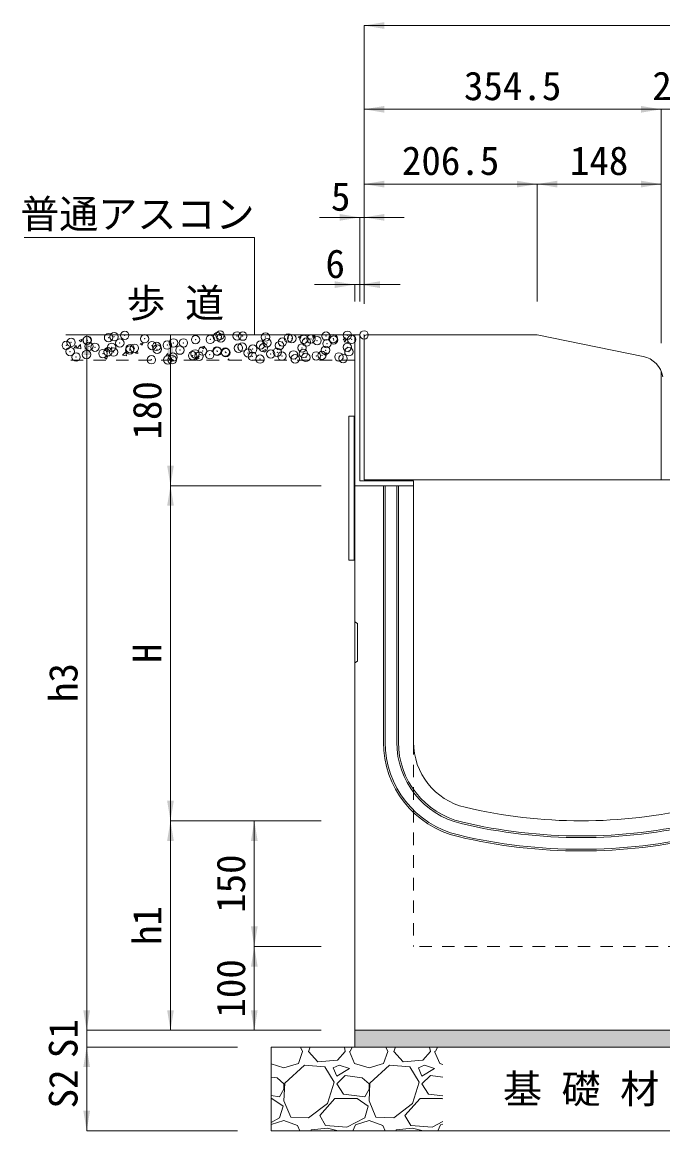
# Model space of a CAD drawing. Units: millimetres at full size, sheet at 1:20. Extents: x 0 to 8400, y 0 to 13400.
# Drawn here: x 5433 to 6197, y 10595 to 11918 of the extents above; entities that cross this region are included whole.
import ezdxf
from ezdxf.enums import TextEntityAlignment as Align

# ---------------------------------------------------------------- set-up
doc = ezdxf.new("R2010")
doc.units = ezdxf.units.MM
doc.header["$LTSCALE"] = 20
doc.header["$PDMODE"] = 32
doc.header["$PDSIZE"] = 10
doc.linetypes.add('USER1', pattern=[1.35, 0.75, -0.6])
for name, color, linetype, lineweight in [('ハッチング', 7, 'Continuous', 13), ('ハッチング_基礎', 150, 'Continuous', 5), ('プレート', 3, 'Continuous', 9), ('寸法線', 7, 'Continuous', 13), ('引出線', 4, 'Continuous', 9), ('本体', 2, 'Continuous', 20), ('目地', 132, 'Continuous', 5), ('舗装・基礎', 3, 'Continuous', 20), ('補助線', 8, 'Continuous', 13)]:
    doc.layers.add(name, color=color, linetype=linetype, lineweight=lineweight)
doc.layers.add('文字', color=7, linetype='Continuous')
doc.styles.add('ＭＳ ゴシック', font='')
doc.styles.get('ＭＳ ゴシック').set_extended_font_data('MS Gothic')

# ---------------------------------------------------------------- blocks, each defined once
blk = doc.blocks.new('filled_arrow')
at = {"color": 0, "linetype": 'Continuous', "lineweight": -2}
blk.add_solid([(7.5, 1.25), (0, 0), (7.5, -1.25)], dxfattribs=at)

msp = doc.modelspace()

# ---------------------------------------------------------------- hatches: boundary and pattern name
at = {"layer": 'ハッチング'}
msp.add_hatch(color=256, dxfattribs=at).paths.add_polyline_path([(6370, 10695.09), (6370, 10715.09), (5830, 10715.09), (5830, 10695.09)])

# ---------------------------------------------------------------- linework, layer by layer
for p, q in [((5500.86, 11538.46), (5504.42, 11539.83)), ((5503.37, 11536.73), (5504.4, 11539.8)), ((5691.91, 11545.09), (5692.07, 11544.98)), ((5692.07, 11544.98), (5692.11, 11545.09)), ((5762.55, 11542.61), (5765.07, 11540.91)), ((5762.56, 11542.64), (5766.12, 11544.01)), ((5763.68, 11545.09), (5767.54, 11544.49)), ((5765.08, 11540.91), (5766.11, 11543.98)), ((5767.53, 11544.48), (5767.46, 11545.09)), ((5779.63, 11542.34), (5781.94, 11545.09)), ((5779.63, 11542.34), (5782.67, 11542.07)), ((5782.65, 11542.07), (5782.09, 11545.09)), ((5816.07, 11539.15), (5818.52, 11542.07)), ((5816.07, 11539.15), (5819.11, 11538.89)), ((5817.24, 11536.78), (5821.19, 11540.9)), ((5819.08, 11538.88), (5818.5, 11542.07)), ((5821.75, 11536.07), (5821.19, 11540.9)), ((5495.19, 11529.63), (5497.64, 11532.55)), ((5495.19, 11529.63), (5498.22, 11529.36)), ((5498.2, 11529.36), (5497.61, 11532.54)), ((5498.67, 11529.34), (5503.19, 11528.64)), ((5498.68, 11529.33), (5502.63, 11533.46)), ((5500.85, 11538.43), (5503.37, 11536.73)), ((5503.19, 11528.63), (5502.63, 11533.46)), ((5531.62, 11526.44), (5534.07, 11529.36)), ((5531.62, 11526.44), (5534.66, 11526.18)), ((5534.64, 11526.17), (5534.05, 11529.36)), ((5568.06, 11523.26), (5570.51, 11526.17)), ((5571.07, 11522.98), (5570.49, 11526.17)), ((5573.85, 11534.36), (5576.38, 11532.66)), ((5573.87, 11534.4), (5577.42, 11535.76)), ((5576.38, 11532.66), (5577.41, 11535.73)), ((5646.86, 11530.3), (5649.38, 11528.59)), ((5646.87, 11530.33), (5650.43, 11531.69)), ((5649.39, 11528.59), (5650.42, 11531.66)), ((5719.86, 11526.23), (5722.39, 11524.52)), ((5719.88, 11526.26), (5723.44, 11527.62)), ((5722.39, 11524.52), (5723.42, 11527.59)), ((5817.23, 11536.78), (5821.75, 11536.08)), ((5531.17, 11517.98), (5533.7, 11516.27)), ((5531.18, 11518.01), (5534.74, 11519.38)), ((5533.7, 11516.27), (5534.73, 11519.34)), ((5552.89, 11520.92), (5556.85, 11525.05)), ((5552.89, 11520.93), (5557.41, 11520.23)), ((5557.41, 11520.22), (5556.85, 11525.05)), ((5568.06, 11523.25), (5571.1, 11522.99)), ((5604.5, 11520.07), (5606.95, 11522.99)), ((5604.5, 11520.07), (5607.53, 11519.8)), ((5607.51, 11519.8), (5606.92, 11522.98)), ((5607.16, 11515.09), (5607.75, 11515.31)), ((5607.67, 11515.09), (5607.73, 11515.28)), ((5609.57, 11515.09), (5611.06, 11516.64)), ((5611.24, 11515.09), (5611.06, 11516.64)), ((5640.93, 11516.88), (5643.38, 11519.8)), ((5640.93, 11516.88), (5643.97, 11516.61)), ((5643.95, 11516.61), (5643.36, 11519.79)), ((5678.54, 11515.09), (5679.82, 11516.61)), ((5680.08, 11515.09), (5679.8, 11516.61)), ((5792.87, 11522.16), (5795.4, 11520.45)), ((5792.88, 11522.19), (5796.44, 11523.56)), ((5795.4, 11520.45), (5796.43, 11523.52))]:
    msp.add_line(p, q, dxfattribs=at)
for p in [(5491.42, 11536.14), (5510.4, 11538.58), (5510.66, 11538.67), (5536.06, 11541.83), (5542.75, 11542.9), (5549.53, 11535.41), (5555.46, 11544.57), (5579.16, 11540.49), (5613.57, 11535.56), (5625.38, 11535.5), (5639.96, 11539.37), (5657.46, 11539.72), (5666.04, 11542.94), (5669.14, 11544.76), (5670.18, 11541.4), (5689.42, 11543.93), (5696.26, 11543.62), (5723.37, 11542.47), (5725.19, 11535.61), (5743.55, 11536.67), (5750.49, 11541.32), (5754.81, 11540.69), (5769.21, 11539.92), (5772.18, 11536.55), (5777.61, 11540.18), (5784.89, 11538.22), (5795.59, 11543.73), (5796.61, 11534.62), (5804.13, 11540.75), (5804.73, 11539.03), (5821.14, 11544.71), (5826.24, 11539.71), (5485.61, 11532.64), (5490.28, 11525.24), (5509.79, 11521.67), (5512.73, 11531.49), (5519.9, 11530.32), (5529.38, 11522.86), (5535.45, 11524.92), (5539.85, 11530.35), (5542.1, 11524.53), (5561.34, 11527.07), (5561.83, 11528.73), (5566.97, 11529.2), (5587.91, 11532.31), (5593.42, 11531.29), (5594.08, 11528.05), (5606.14, 11532.96), (5621.2, 11526.91), (5639.34, 11522.46), (5648.32, 11525.76), (5656.81, 11521.36), (5665.42, 11526.03), (5665.94, 11525.44), (5675.44, 11524.62), (5676.05, 11523.89), (5691.08, 11529.29), (5695.56, 11530.52), (5702.56, 11523.47), (5708.14, 11528.12), (5717.47, 11533.09), (5720.85, 11529.79), (5729.68, 11522.33), (5737.36, 11524.45), (5740.09, 11532.32), (5756.79, 11521.18), (5766.99, 11529.54), (5768.59, 11523.01), (5794.98, 11526.82), (5821.06, 11530.4), (5822.85, 11524.94), (5497.3, 11518.64), (5587.3, 11515.4), (5606.68, 11515.27), (5612.01, 11515.46), (5612.96, 11518.65), (5636.31, 11520.35), (5644.1, 11519.69), (5707.73, 11519.37), (5716.85, 11516.18), (5742.93, 11519.76), (5758.81, 11516.51), (5771.53, 11518.19), (5783.91, 11520.03), (5790.77, 11520.72), (5811.03, 11518.89), (5816.01, 11516.85)]:
    msp.add_point(p, dxfattribs=at)
at = {"layer": 'ハッチング_基礎'}
for p, q in [((5765.22, 10695.09), (5767.7, 10689.71)), ((5774.82, 10689.71), (5776.83, 10695.09)), ((5817.49, 10694.79), (5816.31, 10695.09)), ((5818.5, 10689.71), (5817.49, 10694.79)), ((5824.6, 10689.71), (5826.9, 10695.09)), ((5866.82, 10695.09), (5869.3, 10689.71)), ((5876.42, 10689.71), (5878.43, 10695.09)), ((5919.09, 10694.79), (5917.91, 10695.09)), ((5920.1, 10689.71), (5919.09, 10694.79)), ((5926.2, 10689.71), (5928.5, 10695.09)), ((5762.62, 10675.49), (5767.7, 10689.71)), ((5785.99, 10677.52), (5774.82, 10689.71)), ((5809.36, 10679.55), (5785.99, 10677.52)), ((5818.5, 10689.71), (5809.36, 10679.55)), ((5823.58, 10689.71), (5829.68, 10675.49)), ((5864.22, 10675.49), (5869.3, 10689.71)), ((5887.59, 10677.52), (5876.42, 10689.71)), ((5910.96, 10679.55), (5887.59, 10677.52)), ((5920.1, 10689.71), (5910.96, 10679.55)), ((5925.18, 10689.71), (5931.28, 10675.49)), ((5730, 10674.92), (5745.35, 10670.41)), ((5745.35, 10670.41), (5762.62, 10675.49)), ((5769.74, 10673.46), (5746.37, 10652.12)), ((5794.12, 10671.42), (5769.74, 10673.46)), ((5805.3, 10653.14), (5794.12, 10671.42)), ((5811.39, 10673.46), (5804.28, 10670.41)), ((5804.28, 10670.41), (5808.34, 10660.25)), ((5808.34, 10660.25), (5823.58, 10669.39)), ((5823.58, 10669.39), (5811.39, 10673.46)), ((5829.68, 10675.49), (5846.95, 10670.41)), ((5846.95, 10670.41), (5864.22, 10675.49)), ((5871.34, 10673.46), (5847.97, 10652.12)), ((5895.72, 10671.42), (5871.34, 10673.46)), ((5906.9, 10653.14), (5895.72, 10671.42)), ((5912.99, 10673.46), (5905.88, 10670.41)), ((5905.88, 10670.41), (5909.94, 10660.25)), ((5909.94, 10660.25), (5925.18, 10669.39)), ((5925.18, 10669.39), (5912.99, 10673.46)), ((5931.28, 10675.49), (5935, 10674.39)), ((5737.22, 10658.22), (5730, 10659.3)), ((5745.35, 10651.1), (5737.22, 10658.22)), ((5797.17, 10627.74), (5805.3, 10653.14)), ((5818.5, 10661.26), (5808.34, 10651.1)), ((5838.82, 10658.22), (5818.5, 10661.26)), ((5846.95, 10651.1), (5838.82, 10658.22)), ((5898.77, 10627.74), (5906.9, 10653.14)), ((5920.1, 10661.26), (5909.94, 10651.1)), ((5935, 10659.03), (5920.1, 10661.26)), ((5740.27, 10635.86), (5745.35, 10645.01)), ((5746.37, 10652.12), (5745.35, 10630.78)), ((5745.35, 10645.01), (5745.35, 10651.1)), ((5808.34, 10651.1), (5816.47, 10638.91)), ((5841.87, 10635.86), (5846.95, 10645.01)), ((5847.97, 10652.12), (5846.95, 10630.78)), ((5846.95, 10645.01), (5846.95, 10651.1)), ((5909.94, 10651.1), (5918.07, 10638.91)), ((5730, 10637.1), (5740.27, 10635.86)), ((5730, 10633.83), (5731.13, 10633.83)), ((5731.13, 10633.83), (5744.34, 10624.69)), ((5745.35, 10630.78), (5753.48, 10611.48)), ((5774.82, 10610.46), (5797.17, 10627.74)), ((5788.02, 10613.51), (5806.31, 10633.83)), ((5806.31, 10633.83), (5832.73, 10633.83)), ((5816.47, 10638.91), (5841.87, 10635.86)), ((5832.73, 10633.83), (5845.94, 10624.69)), ((5846.95, 10630.78), (5855.08, 10611.48)), ((5876.42, 10610.46), (5898.77, 10627.74)), ((5889.62, 10613.51), (5907.91, 10633.83)), ((5907.91, 10633.83), (5934.33, 10633.83)), ((5918.07, 10638.91), (5935, 10636.88)), ((5934.33, 10633.83), (5935, 10633.37)), ((5744.34, 10624.69), (5740.27, 10610.46)), ((5795.14, 10601.32), (5788.02, 10613.51)), ((5845.94, 10624.69), (5841.87, 10610.46)), ((5896.74, 10601.32), (5889.62, 10613.51)), ((5740.27, 10610.46), (5730, 10605.08)), ((5730, 10602.62), (5745.35, 10607.42)), ((5745.35, 10607.42), (5761.61, 10601.32)), ((5753.48, 10611.48), (5774.82, 10610.46)), ((5761.61, 10601.32), (5764.49, 10595.09)), ((5820.54, 10599.29), (5795.14, 10601.32)), ((5841.87, 10610.46), (5820.54, 10599.29)), ((5827.59, 10595.09), (5830.7, 10602.34)), ((5830.7, 10602.34), (5846.95, 10607.42)), ((5846.95, 10607.42), (5863.21, 10601.32)), ((5855.08, 10611.48), (5876.42, 10610.46)), ((5863.21, 10601.32), (5866.09, 10595.09)), ((5922.14, 10599.29), (5896.74, 10601.32)), ((5935, 10606.03), (5922.14, 10599.29)), ((5929.19, 10595.09), (5932.3, 10602.34)), ((5932.3, 10602.34), (5935, 10603.18)), ((5777.43, 10595.09), (5777.86, 10596.24)), ((5797.17, 10598.27), (5777.86, 10596.24)), ((5809.91, 10595.09), (5797.17, 10598.27)), ((5879.03, 10595.09), (5879.46, 10596.24)), ((5898.77, 10598.27), (5879.46, 10596.24)), ((5911.51, 10595.09), (5898.77, 10598.27))]:
    msp.add_line(p, q, dxfattribs=at)
at = {"layer": 'プレート'}
for p, q in [((5836, 11545.09), (5830, 11545.09)), ((5830, 11545.09), (5830, 11365.09)), ((5836, 11545.09), (5836, 11371.09)), ((5829, 11448.09), (5823, 11448.09)), ((5823, 11448.09), (5823, 11276.09)), ((5829, 11448.09), (5829, 11276.09)), ((5900, 11371.09), (5836, 11371.09)), ((5900, 11371.09), (5900, 11365.09)), ((5829, 11276.09), (5823, 11276.09))]:
    msp.add_line(p, q, dxfattribs=at)
at = {"layer": '寸法線'}
for p, q in [((6359, 11914.37), (5841, 11914.37)), ((5841, 11682.74), (5841, 11914.37)), ((6195.5, 11814.37), (5841, 11814.37)), ((5841, 11585.09), (5841, 11814.37)), ((6147.5, 11814.37), (6245.5, 11814.37)), ((6195.5, 11541.89), (6195.5, 11814.37)), ((6195.5, 11535.09), (6195.5, 11814.37)), ((5841, 11725.09), (6047.5, 11725.09)), ((5841, 11585.09), (5841, 11725.09)), ((6047.5, 11585.09), (6047.5, 11725.09)), ((6047.5, 11725.09), (6195.5, 11725.09)), ((6047.5, 11585.09), (6047.5, 11725.09)), ((6195.5, 11541.89), (6195.5, 11725.09)), ((5788, 11685.39), (5889, 11685.39)), ((5836, 11585.09), (5836, 11685.39)), ((5841, 11582.09), (5841, 11685.39)), ((5782, 11605.09), (5884, 11605.09)), ((5830, 11585.09), (5830, 11605.09)), ((5836, 11585.09), (5836, 11605.09)), ((5510, 11545.09), (5510, 10715.09)), ((5804, 11545.09), (5510, 11545.09)), ((5610, 11545.09), (5610, 11365.09)), ((5804, 11545.09), (5610, 11545.09)), ((5790, 11365.09), (5610, 11365.09)), ((5610, 11365.09), (5610, 10965.09)), ((5790, 11365.09), (5610, 11365.09)), ((5790, 10965.09), (5610, 10965.09)), ((5610, 10965.09), (5610, 10715.09)), ((5790, 10965.09), (5610, 10965.09)), ((5710, 10815.09), (5710, 10965.09)), ((5790, 10965.09), (5710, 10965.09)), ((5710, 10715.09), (5710, 10815.09)), ((5790, 10815.09), (5710, 10815.09)), ((5790, 10815.09), (5710, 10815.09)), ((5510, 10763.09), (5510, 10647.09)), ((5790, 10715.09), (5510, 10715.09)), ((5790, 10715.09), (5510, 10715.09)), ((5790, 10715.09), (5610, 10715.09)), ((5790, 10715.09), (5710, 10715.09)), ((5690, 10695.09), (5510, 10695.09)), ((5510, 10695.09), (5510, 10595.09)), ((5690, 10695.09), (5510, 10695.09)), ((5690, 10595.09), (5510, 10595.09))]:
    msp.add_line(p, q, dxfattribs=at)
at = {"layer": '引出線'}
msp.add_lwpolyline([(5710.33, 11545.16), (5710.33, 11661.24), (5435.49, 11661.24)], dxfattribs=at)
at = {"layer": '本体'}
for p, q in [((5841, 11542.09), (5841, 11372.09)), ((5844, 11545.09), (6047.5, 11545.09)), ((6173.88, 11519.48), (6047.5, 11545.09)), ((6195.5, 11501.89), (6195.5, 11372.09)), ((5841, 11372.09), (6359, 11372.09)), ((5900, 11365.09), (5830, 11365.09)), ((5830, 11365.09), (5830, 10715.09)), ((5900, 11365.09), (5900, 11059.12)), ((5833.2, 11200.68), (5830, 11202.68)), ((5833.2, 11200.68), (5833.2, 11155.68)), ((5833.2, 11155.68), (5830, 11153.68)), ((6370, 10715.09), (5830, 10715.09))]:
    msp.add_line(p, q, dxfattribs=at)
at = {"layer": '本体', "linetype": 'USER1', "lineweight": 15}
for p in [(5900, 11059.12), (6300, 10815.09)]:
    msp.add_line(p, (5900, 10815.09), dxfattribs=at)
at = {"layer": '本体'}
for centre, radius, start, end in [((5844, 11542.09), 3, 90, 180), ((6167.92, 11490.08), 30, 9.60388, 78.54131), ((5980, 11059.12), 80, 180, 256.65764), ((6100, 11565.09), 600, 256.65764, 283.34236)]:
    msp.add_arc(centre, radius, start, end, dxfattribs=at)
at = {"layer": '目地'}
for p, q in [((5864, 11365.09), (5864, 11059.12)), ((5866, 11365.09), (5866, 11059.12)), ((5880, 11365.09), (5880, 11059.12)), ((5882, 11365.09), (5882, 11059.12))]:
    msp.add_line(p, q, dxfattribs=at)
for centre, radius, start, end in [((5980, 11059.12), 116, 180, 256.65764), ((5980, 11059.12), 114, 180, 256.65764), ((5980, 11059.12), 100, 180, 256.65764), ((5980, 11059.12), 98, 180, 256.65764), ((6100, 11565.09), 620, 256.65764, 283.34236), ((6100, 11565.09), 618, 256.65764, 283.34236), ((6100, 11565.09), 636, 256.65764, 283.34236), ((6100, 11565.09), 634, 256.65764, 283.34236)]:
    msp.add_arc(centre, radius, start, end, dxfattribs=at)
at = {"layer": '舗装・基礎'}
for p, q in [((5830, 11545.09), (5485.29, 11545.09)), ((6370, 10715.09), (5830, 10715.09)), ((5830, 10715.09), (5830, 10695.09)), ((6470, 10695.09), (5730, 10695.09)), ((5730, 10695.09), (5730, 10595.09)), ((6470, 10595.09), (5730, 10595.09))]:
    msp.add_line(p, q, dxfattribs=at)
at = {"layer": '舗装・基礎', "linetype": 'USER1', "lineweight": 9}
msp.add_line((5830, 11515.09), (5485.29, 11515.09), dxfattribs=at)
at = {"layer": '補助線'}
msp.add_point((5841, 11545.09), dxfattribs=at)

# ---------------------------------------------------------------- block references
at = {"layer": '寸法線', "xscale": 3.2, "yscale": 3.2}
for p in [(5841, 11914.37), (5841, 11814.37), (5841, 11725.09), (6047.5, 11725.09), (5841, 11685.39), (5836, 11605.09)]:
    msp.add_blockref('filled_arrow', p, dxfattribs=at)
for p, rotation in [((6195.5, 11814.37), 180), ((6195.5, 11814.37), 180), ((6047.5, 11725.09), 180), ((6195.5, 11725.09), 180), ((5836, 11685.39), 180), ((5830, 11605.09), 180), ((5510, 11545.09), 270), ((5610, 11545.09), 270), ((5610, 11365.09), 90), ((5610, 11365.09), 270), ((5610, 10965.09), 90), ((5610, 10965.09), 270), ((5710, 10965.09), 270), ((5710, 10815.09), 90), ((5710, 10815.09), 270), ((5510, 10715.09), 90), ((5510, 10715.09), 90), ((5610, 10715.09), 90), ((5710, 10715.09), 90), ((5510, 10695.09), 270), ((5510, 10695.09), 270), ((5510, 10595.09), 90)]:
    msp.add_blockref('filled_arrow', p, dxfattribs=dict(at, rotation=rotation))
at = {"layer": '引出線', "xscale": 0.133, "yscale": 0.133, "rotation": 90}
msp.add_blockref('filled_arrow', (5710.33, 11545.16), dxfattribs=at)

# ---------------------------------------------------------------- texts
at = {"layer": '寸法線', "style": 'ＭＳ ゴシック'}
for s, p in [('354.5', (6018.25, 11842.37)), ('2', (6196.5, 11842.37)), ('206.5', (5944.25, 11753.09)), ('148', (6121.5, 11753.09)), ('5', (5813.04, 11710.39)), ('6', (5806.52, 11630.09))]:
    msp.add_text(s, height=34.18, dxfattribs=at).set_placement(p, align=Align.MIDDLE_CENTER)
for s, p in [('180', (5582, 11455.09)), ('H', (5582, 11165.09)), ('h3', (5482, 11130.09)), ('150', (5682, 10890.09)), ('h1', (5582, 10840.09)), ('100', (5682, 10765.09)), ('S1', (5482, 10705.09)), ('S2', (5482, 10645.09))]:
    msp.add_text(s, height=34.18, rotation=90, dxfattribs=at).set_placement(p, align=Align.MIDDLE_CENTER)
at = {"layer": '引出線', "style": 'ＭＳ ゴシック'}
msp.add_text('普通アスコン', height=34.18, dxfattribs=at).set_placement((5710.33, 11706.45), align=Align.TOP_RIGHT)
at = {"layer": '文字', "style": 'ＭＳ ゴシック'}
for s, p in [('歩 道', (5615.79, 11583.17)), ('基 礎 材', (6100, 10645.09))]:
    msp.add_text(s, height=34.18, dxfattribs=at).set_placement(p, align=Align.MIDDLE_CENTER)

doc.saveas('drawing.dxf')
